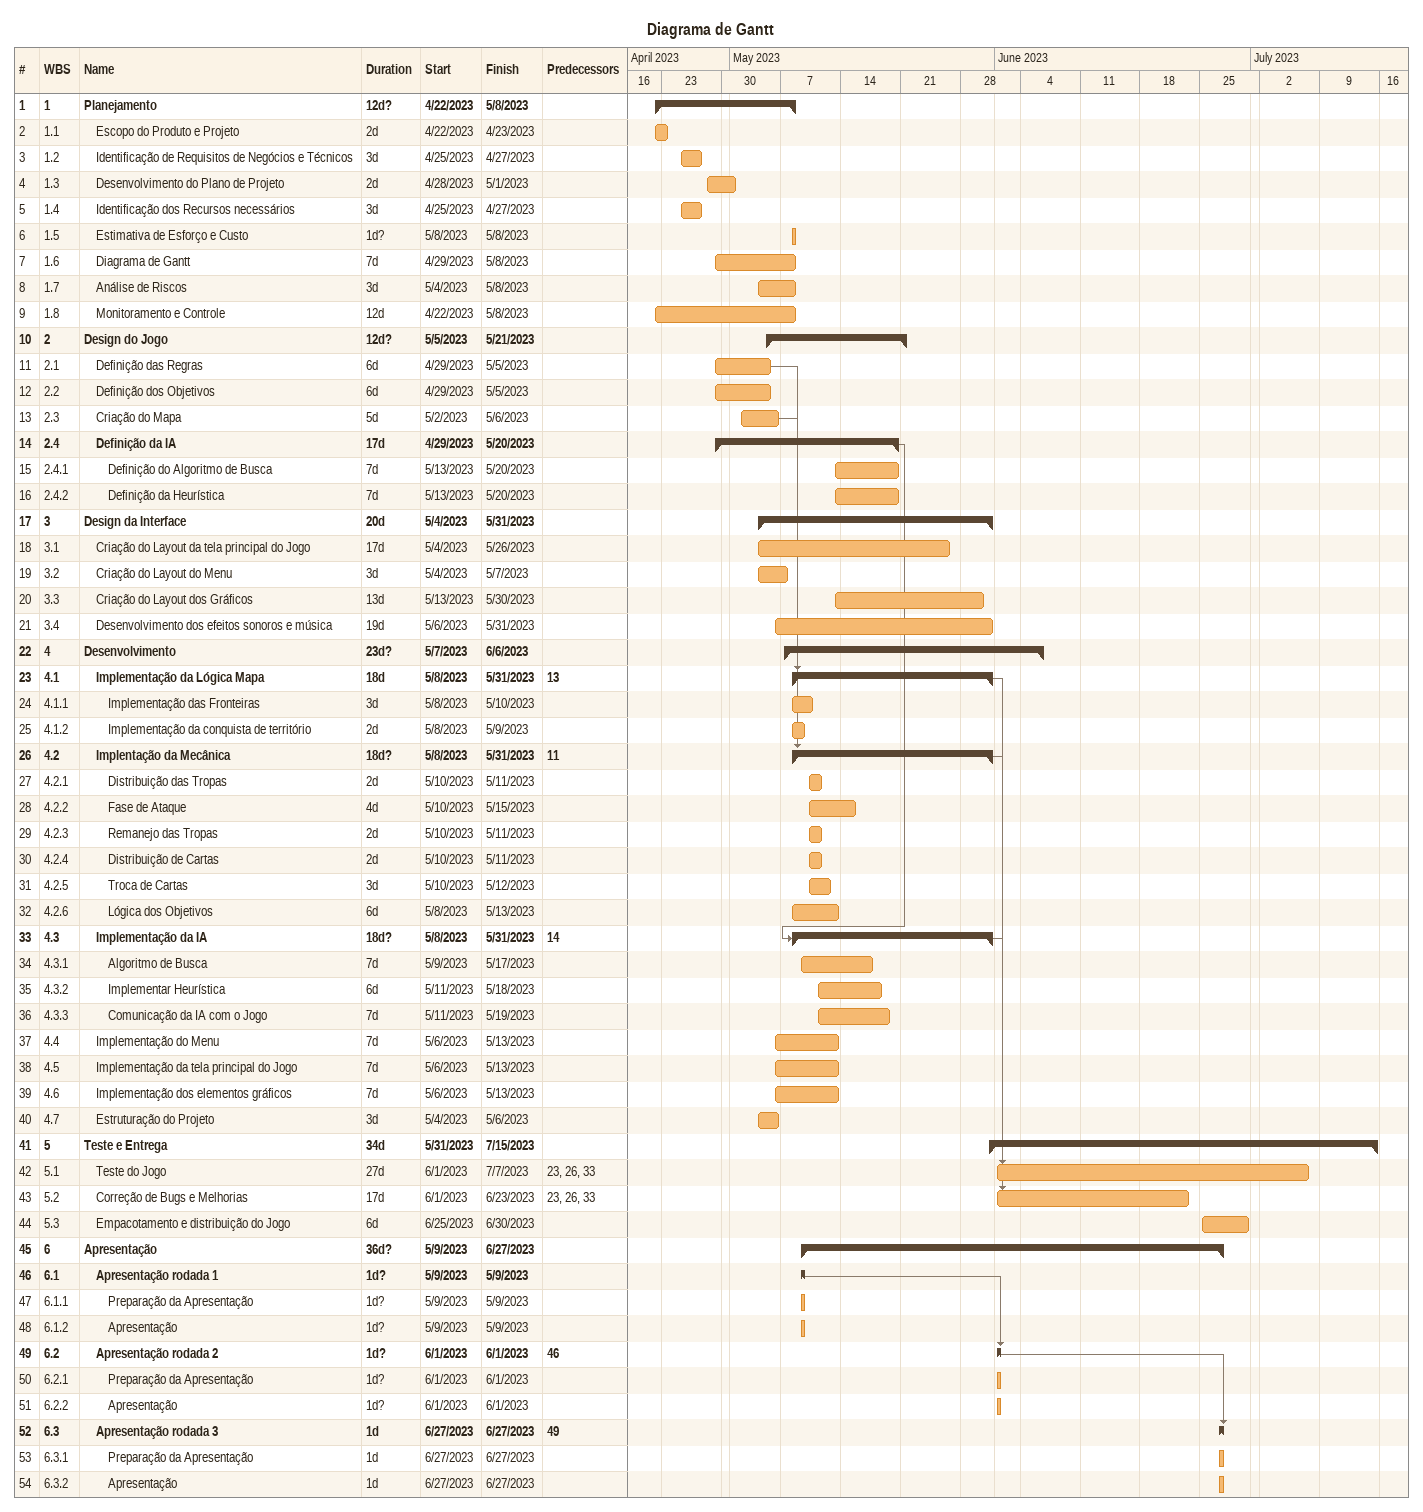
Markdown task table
Diagrama de Gantt

| ID | WBS | Task | Duration | Start | Finish | Predecessors |
|---|---|---|---|---|---|---|
| 1 | 1 | **Planejamento** | 12d? | 2023-04-22 | 2023-05-08 |  |
| 2 | 1.1 | Escopo do Produto e Projeto | 2d | 2023-04-22 | 2023-04-23 |  |
| 3 | 1.2 | Identificação de Requisitos de Negócios e Técnicos | 3d | 2023-04-25 | 2023-04-27 |  |
| 4 | 1.3 | Desenvolvimento do Plano de Projeto | 2d | 2023-04-28 | 2023-05-01 |  |
| 5 | 1.4 | Identificação dos Recursos necessários | 3d | 2023-04-25 | 2023-04-27 |  |
| 6 | 1.5 | Estimativa de Esforço e Custo | 1d? | 2023-05-08 | 2023-05-08 |  |
| 7 | 1.6 | Diagrama de Gantt | 7d | 2023-04-29 | 2023-05-08 |  |
| 8 | 1.7 | Análise de Riscos | 3d | 2023-05-04 | 2023-05-08 |  |
| 9 | 1.8 | Monitoramento e Controle | 12d | 2023-04-22 | 2023-05-08 |  |
| 10 | 2 | **Design do Jogo** | 12d? | 2023-05-05 | 2023-05-21 |  |
| 11 | 2.1 | Definição das Regras | 6d | 2023-04-29 | 2023-05-05 |  |
| 12 | 2.2 | Definição dos Objetivos | 6d | 2023-04-29 | 2023-05-05 |  |
| 13 | 2.3 | Criação do Mapa | 5d | 2023-05-02 | 2023-05-06 |  |
| 14 | 2.4 | **Definição da IA** | 17d | 2023-04-29 | 2023-05-20 |  |
| 15 | 2.4.1 | Definição do Algoritmo de Busca | 7d | 2023-05-13 | 2023-05-20 |  |
| 16 | 2.4.2 | Definição da Heurística | 7d | 2023-05-13 | 2023-05-20 |  |
| 17 | 3 | **Design da Interface** | 20d | 2023-05-04 | 2023-05-31 |  |
| 18 | 3.1 | Criação do Layout da tela principal do Jogo | 17d | 2023-05-04 | 2023-05-26 |  |
| 19 | 3.2 | Criação do Layout do Menu | 3d | 2023-05-04 | 2023-05-07 |  |
| 20 | 3.3 | Criação do Layout dos Gráficos | 13d | 2023-05-13 | 2023-05-30 |  |
| 21 | 3.4 | Desenvolvimento dos efeitos sonoros e música | 19d | 2023-05-06 | 2023-05-31 |  |
| 22 | 4 | **Desenvolvimento** | 23d? | 2023-05-07 | 2023-06-06 |  |
| 23 | 4.1 | **Implementação da Lógica Mapa** | 18d | 2023-05-08 | 2023-05-31 | 13 |
| 24 | 4.1.1 | Implementação das Fronteiras | 3d | 2023-05-08 | 2023-05-10 |  |
| 25 | 4.1.2 | Implementação da conquista de território | 2d | 2023-05-08 | 2023-05-09 |  |
| 26 | 4.2 | **Implentação da Mecânica** | 18d? | 2023-05-08 | 2023-05-31 | 11 |
| 27 | 4.2.1 | Distribuição das Tropas | 2d | 2023-05-10 | 2023-05-11 |  |
| 28 | 4.2.2 | Fase de Ataque | 4d | 2023-05-10 | 2023-05-15 |  |
| 29 | 4.2.3 | Remanejo das Tropas | 2d | 2023-05-10 | 2023-05-11 |  |
| 30 | 4.2.4 | Distribuição de Cartas | 2d | 2023-05-10 | 2023-05-11 |  |
| 31 | 4.2.5 | Troca de Cartas | 3d | 2023-05-10 | 2023-05-12 |  |
| 32 | 4.2.6 | Lógica dos Objetivos | 6d | 2023-05-08 | 2023-05-13 |  |
| 33 | 4.3 | **Implementação da IA** | 18d? | 2023-05-08 | 2023-05-31 | 14 |
| 34 | 4.3.1 | Algoritmo de Busca | 7d | 2023-05-09 | 2023-05-17 |  |
| 35 | 4.3.2 | Implementar Heurística | 6d | 2023-05-11 | 2023-05-18 |  |
| 36 | 4.3.3 | Comunicação da IA com o Jogo | 7d | 2023-05-11 | 2023-05-19 |  |
| 37 | 4.4 | Implementação do Menu | 7d | 2023-05-06 | 2023-05-13 |  |
| 38 | 4.5 | Implementação da tela principal do Jogo | 7d | 2023-05-06 | 2023-05-13 |  |
| 39 | 4.6 | Implementação dos elementos gráficos | 7d | 2023-05-06 | 2023-05-13 |  |
| 40 | 4.7 | Estruturação do Projeto | 3d | 2023-05-04 | 2023-05-06 |  |
| 41 | 5 | **Teste e Entrega** | 34d | 2023-05-31 | 2023-07-15 |  |
| 42 | 5.1 | Teste do Jogo | 27d | 2023-06-01 | 2023-07-07 | 23, 26, 33 |
| 43 | 5.2 | Correção de Bugs e Melhorias | 17d | 2023-06-01 | 2023-06-23 | 23, 26, 33 |
| 44 | 5.3 | Empacotamento e distribuição do Jogo | 6d | 2023-06-25 | 2023-06-30 |  |
| 45 | 6 | **Apresentação** | 36d? | 2023-05-09 | 2023-06-27 |  |
| 46 | 6.1 | **Apresentação rodada 1** | 1d? | 2023-05-09 | 2023-05-09 |  |
| 47 | 6.1.1 | Preparação da Apresentação | 1d? | 2023-05-09 | 2023-05-09 |  |
| 48 | 6.1.2 | Apresentação | 1d? | 2023-05-09 | 2023-05-09 |  |
| 49 | 6.2 | **Apresentação rodada 2** | 1d? | 2023-06-01 | 2023-06-01 | 46 |
| 50 | 6.2.1 | Preparação da Apresentação | 1d? | 2023-06-01 | 2023-06-01 |  |
| 51 | 6.2.2 | Apresentação | 1d? | 2023-06-01 | 2023-06-01 |  |
| 52 | 6.3 | **Apresentação rodada 3** | 1d | 2023-06-27 | 2023-06-27 | 49 |
| 53 | 6.3.1 | Preparação da Apresentação | 1d | 2023-06-27 | 2023-06-27 |  |
| 54 | 6.3.2 | Apresentação | 1d | 2023-06-27 | 2023-06-27 |  |
